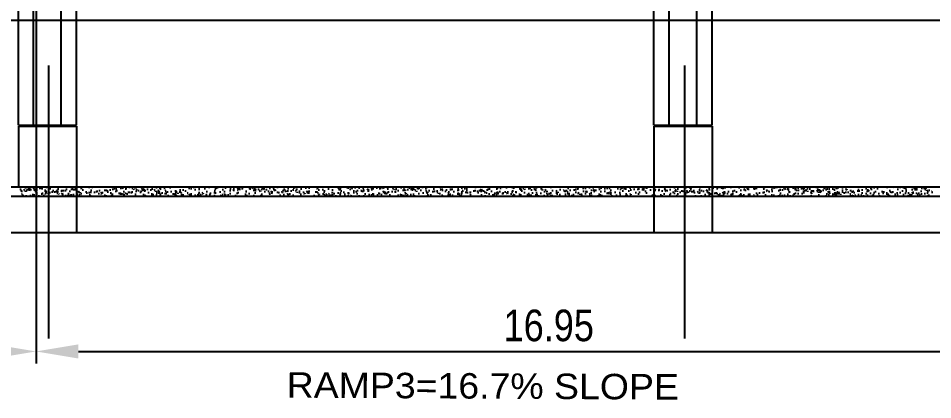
# Model space of a CAD drawing. Header units: millimetres. Extents: x 2148 to 2681, y 758 to 986.
# Drawn here: x 2239.47 to 2247.01, y 850.9 to 854.05 of the extents above; entities that cross this region are included whole.
import ezdxf

# ---------------------------------------------------------------- set-up
doc = ezdxf.new("R2010")
doc.units = ezdxf.units.MM
doc.linetypes.add('CENTER2', pattern=[28.575, 19.05, -3.175, 3.175, -3.175])
for name, color, linetype in [('4CO', 4, 'Continuous'), ('D', 1, 'Continuous'), ('DR', 7, 'Continuous'), ('hacht', 8, 'Continuous'), ('S_GRID LINES', 252, 'Continuous')]:
    doc.layers.add(name, color=color, linetype=linetype)
doc.styles.add('ARIALNW', font='ARIALN.TTF')
doc.styles.add('MMTX$0$ESMX$0$X-OPTA1D', font='x-opta1d')
doc.dimstyles.new('DIM 200', dxfattribs={"dimtxt": 0.36, "dimasz": 0.35, "dimexe": 0.1, "dimexo": 0, "dimgap": 0.08, "dimtad": 1, "dimlfac": 2, "dimrnd": 0.005, "dimzin": 1, "dimdsep": 46, "dimtxsty": 'ARIALNW', "dimcen": 0.09, "dimclrd": 6, "dimclre": 6, "dimclrt": 13, "dimadec": 0, "dimazin": 0, "dimtfac": 1, "dimtofl": 0, "dimtmove": 2, "dimatfit": 3, "dimfxl": 1, "dimtolj": 1, "dimtzin": 0, "dimarcsym": 0})
pattern_1 = [(50, (330.499465, -680.852695), (0.0910923345, -0.0079695428), [0.009525, -0.104775]), (355, (330.499465, -680.852695), (-0.017621413, 0.0955283214), [0.00762, -0.08382]), (100.451, (330.50706, -680.85336), (0.0734712508, 0.087558344), [0.008095, -0.089045]), (46.1842, (330.49946, -680.8273), (0.1355395204, -0.021021164), [0.0142875, -0.1571625]), (96.6356, (330.51076, -680.82905), (0.118702117, 0.123712778), [0.0121425, -0.1335675]), (351.184, (330.49946, -680.8273), (0.118702303, 0.123712559), [0.01143, -0.12573]), (21, (330.512165, -680.833645), (0.07580744, -0.0511327593), [0.009525, -0.104775]), (326, (330.512165, -680.833645), (0.030901014, 0.092093983), [0.00762, -0.08382]), (71.4514, (330.51848, -680.83791), (0.1067082454, 0.040961429), [0.008095, -0.089045]), (37.5, (330.499465, -680.852695), (0.00154430163, 0.04227751944), [0, -0.082804, 0, -0.08509, 0, -0.0841375]), (7.5, (330.499465, -680.852695), (0.03340983126, 0.0500902874), [0, -0.048514, 0, -0.080899, 0, -0.0320675]), (327.5, (330.471144, -680.852695), (0.0677952976, -0.002864372), [0, -0.03175, 0, -0.09906, 0, -0.131445]), (317.5, (330.458444, -680.852695), (0.0740645907, 0.0127132455), [0, -0.041275, 0, -0.065786, 0, -0.093345])]

# ---------------------------------------------------------------- blocks, each defined once
blk = doc.blocks.new('*D2277')
at = {"layer": 'D', "color": 6, "lineweight": -2, "transparency": 16777216}
for p, q in [((2236.2605, 856.1568), (2236.2605, 851.2009)), ((2239.6152, 855.9222), (2239.6152, 851.2009)), ((2236.6105, 851.3009), (2239.2652, 851.3009))]:
    blk.add_line(p, q, dxfattribs=at)
at = {"layer": 'D', "color": 6, "transparency": 16777216}
for points in [[(2236.6105, 851.3593), (2236.6105, 851.2426), (2236.2605, 851.3009)], [(2239.2652, 851.3593), (2239.2652, 851.2426), (2239.6152, 851.3009)]]:
    blk.add_solid(points, dxfattribs=at)
at = {"layer": 'Defpoints', "color": 0, "transparency": 16777216}
for p in [(2236.2605, 856.1568, 0), (2239.6152, 855.9222, 0), (2239.6152, 851.3009)]:
    blk.add_point(p, dxfattribs=at)
at = {"layer": 'D', "color": 13, "transparency": 16777216, "insert": (2237.9378, 851.5137), "char_height": 0.26, "attachment_point": 5, "style": 'ARIALNW'}
blk.add_mtext('\\A1;6.71', dxfattribs=at)
blk = doc.blocks.new('*D2280')
at = {"layer": 'D', "color": 6, "lineweight": -2, "transparency": 16777216}
for p, q in [((2239.6152, 855.9222), (2239.6152, 851.2009)), ((2248.0776, 854.0326), (2248.0776, 851.2009)), ((2239.9652, 851.3009), (2247.7276, 851.3009))]:
    blk.add_line(p, q, dxfattribs=at)
at = {"layer": 'D', "color": 6, "transparency": 16777216}
for points in [[(2239.9652, 851.3593), (2239.9652, 851.2426), (2239.6152, 851.3009)], [(2247.7276, 851.3593), (2247.7276, 851.2426), (2248.0776, 851.3009)]]:
    blk.add_solid(points, dxfattribs=at)
at = {"layer": 'Defpoints', "color": 0, "transparency": 16777216}
for p in [(2239.6152, 855.9222), (2248.0776, 854.0326), (2248.0776, 851.3009)]:
    blk.add_point(p, dxfattribs=at)
at = {"layer": 'D', "color": 13, "transparency": 16777216, "insert": (2243.8464, 851.5137), "char_height": 0.26, "attachment_point": 5, "style": 'ARIALNW'}
blk.add_mtext('\\A1;16.95', dxfattribs=at)

msp = doc.modelspace()

# ---------------------------------------------------------------- hatches: boundary and pattern name
at = {"layer": 'D'}
h = msp.add_hatch(dxfattribs=at)
h.set_pattern_fill('AR-CONC', color=256, scale=0.0005, style=0)
h.set_pattern_definition(pattern_1)
h.paths.add_polyline_path([(2240.8242946, 852.6570589), (2239.4693727, 852.6570589), (2239.4693727, 852.5820589), (2240.8242946, 852.5820589)])
h = msp.add_hatch(dxfattribs=at)
h.set_pattern_fill('AR-CONC', color=256, scale=0.0005, style=0)
h.set_pattern_definition(pattern_1)
h.paths.add_polyline_path([(2242.1118232, 852.6570589), (2240.8242946, 852.6570589), (2240.8242946, 852.5820589), (2242.1118232, 852.5820589)])
h = msp.add_hatch(dxfattribs=at)
h.set_pattern_fill('AR-CONC', color=256, scale=0.0005, style=0)
h.set_pattern_definition(pattern_1)
h.paths.add_polyline_path([(2243.2439143, 852.6570589), (2242.1118232, 852.6570589), (2242.1118232, 852.5820589), (2243.2439143, 852.5820589)])
h = msp.add_hatch(dxfattribs=at)
h.set_pattern_fill('AR-CONC', color=256, scale=0.0005, style=0)
h.set_pattern_definition(pattern_1)
h.paths.add_polyline_path([(2244.5920112, 852.6570589), (2243.2370892, 852.6570589), (2243.2370892, 852.5820589), (2244.5920112, 852.5820589)])
h = msp.add_hatch(dxfattribs=at)
h.set_pattern_fill('AR-CONC', color=256, scale=0.0005, style=0)
h.set_pattern_definition(pattern_1)
h.paths.add_polyline_path([(2245.8795398, 852.6570589), (2244.5920112, 852.6570589), (2244.5920112, 852.5820589), (2245.8795398, 852.5820589)])
h = msp.add_hatch(dxfattribs=at)
h.set_pattern_fill('AR-CONC', color=256, scale=0.0005, style=0)
h.set_pattern_definition(pattern_1)
h.paths.add_polyline_path([(2247.0116309, 852.6570589), (2245.8795398, 852.6570589), (2245.8795398, 852.5820589), (2247.0116309, 852.5820589)])

# ---------------------------------------------------------------- linework, layer by layer
at = {"ltscale": 0.05}
for p, q in [((2239.4693727, 853.1665704, 0), (2239.9496866, 853.1665704, 0)), ((2239.4693727, 853.1665704, -0.0000001), (2239.9496866, 853.1665704, -0.0000001)), ((2239.5947672, 853.1665704, 0), (2239.8236667, 853.1665704, 0)), ((2244.7143072, 853.1665704, 0), (2245.1946212, 853.1665704, 0)), ((2244.7143072, 853.1665704, -0.0000002), (2245.1946212, 853.1665704, -0.0000001)), ((2244.8397018, 853.1665704, 0), (2245.0686013, 853.1665704, 0))]:
    msp.add_line(p, q, dxfattribs=at)
at = {"layer": '4CO', "ltscale": 0.5}
for p, q in [((2239.4693727, 853.1570589, 0), (2239.4693727, 852.6570589, 0)), ((2239.9496866, 853.1570589, 0), (2239.9496866, 852.6570589, 0)), ((2244.7143072, 853.1570589, 0), (2244.7143072, 852.6570589, 0)), ((2245.1946212, 853.1570589, 0), (2245.1946212, 852.6570589, 0))]:
    msp.add_line(p, q, dxfattribs=at)
at = {"layer": '4CO'}
msp.add_line((2227.2125681, 852.2820589, 0), (2267.1456486, 852.2820589, 0), dxfattribs=at)
at = {"layer": 'D', "color": 8, "ltscale": 0.5}
for p, q in [((2239.4693727, 853.1665704, -0.0000001), (2239.4693727, 859.6570589, -0.0000001)), ((2239.9496866, 853.1665704, 0), (2239.9496866, 859.6570589, 0)), ((2244.7143072, 853.1665704, -0.0000001), (2244.7143072, 859.5820589, -0.0000001)), ((2245.1946212, 853.1665704, 0), (2245.1946212, 859.5820589, 0))]:
    msp.add_line(p, q, dxfattribs=at)
at = {"layer": 'D', "color": 3, "ltscale": 0.5}
for p, q in [((2239.5947672, 853.1665704, 0), (2239.5947672, 859.6570589, 0)), ((2239.8236667, 853.1665704, 0), (2239.8236667, 859.6570589, 0)), ((2244.8397018, 853.1665704, 0), (2244.8397018, 859.5820589, 0)), ((2245.0686013, 853.1665704, 0), (2245.0686013, 859.5820589, 0))]:
    msp.add_line(p, q, dxfattribs=at)
at = {"layer": 'D', "ltscale": 0.5}
for p, q in [((2239.4690613, 853.1665704, 0), (2239.9493727, 853.1665704, 0)), ((2239.4693727, 853.1665704, 0), (2239.949684, 853.1665704, 0)), ((2244.7139958, 853.1665704, 0), (2245.1943072, 853.1665704, 0)), ((2244.7143072, 853.1665704, 0), (2245.1946186, 853.1665704, 0))]:
    msp.add_line(p, q, dxfattribs=at)
at = {"layer": 'D', "color": 3, "ltscale": 0.5, "elevation": 0}
for points in [[(2239.4811264, 853.1665704), (2239.9381927, 853.1665704), (2239.9381927, 853.1546654), (2239.4811264, 853.1546654)], [(2244.7260609, 853.1665704), (2245.1831272, 853.1665704), (2245.1831272, 853.1546654), (2244.7260609, 853.1546654)]]:
    msp.add_lwpolyline(points, close=True, dxfattribs=at)
at = {"layer": 'DR', "ltscale": 0.5}
for p, q in [((2239.9496866, 853.1570589, 0), (2239.9496866, 852.2820589, 0)), ((2244.7129962, 853.1570589, 0), (2244.7129962, 852.2820589, 0)), ((2245.1946212, 853.1570589, 0), (2245.1946212, 852.2820589, 0)), ((2227.2125681, 852.6570589, 0), (2262.4508104, 852.6570589, 0)), ((2227.2125681, 852.5820589, 0), (2262.4508104, 852.5820589, 0))]:
    msp.add_line(p, q, dxfattribs=at)
at = {"layer": 'hacht', "color": 8, "ltscale": 0.5}
msp.add_line((2227.2125681, 854.0326323, 0), (2249.4640385, 854.0326323, 0), dxfattribs=at)
at = {"layer": 'S_GRID LINES', "linetype": 'CENTER2', "ltscale": 0.2}
for p, q in [((2239.7184396, 865.0892496, 0), (2239.7184396, 851.406865, 0)), ((2244.9673544, 865.088778, 0), (2244.9673544, 851.406865, 0))]:
    msp.add_line(p, q, dxfattribs=at)

# ---------------------------------------------------------------- texts
at = {"color": 2, "style": 'MMTX$0$ESMX$0$X-OPTA1D', "width": 1.1}
msp.add_text('RAMP3=16.7%%% SLOPE', height=0.21, rotation=359.71582702, dxfattribs=at).set_placement((2241.6831184, 850.9195624, 0))

# ---------------------------------------------------------------- dimensions: what is measured, and where the dimension line sits
at = {"layer": 'D', "color": 2}
dim = msp.add_linear_dim(base=(2239.6151654, 851.300925, 0), p1=(2236.2604957, 856.1568153, 0), p2=(2239.6151654, 855.9222339, 0), dimstyle='DIM 200', override={"dimtxt": 0.26, "dimfxl": 0.03}, dxfattribs=at)
dim.commit()
dim.dimension.update_dxf_attribs({"geometry": '*D2277', "text_midpoint": (2237.9378306, 851.513674, 0)})
dim = msp.add_linear_dim(base=(2248.0775967, 851.300925, 0), p1=(2239.6151654, 855.9222339, 0), p2=(2248.0775967, 854.0326323, 0), text='16.95', dimstyle='DIM 200', override={"dimtxt": 0.26, "dimfxl": 0.03}, dxfattribs=at)
dim.commit()
dim.dimension.update_dxf_attribs({"geometry": '*D2280', "text_midpoint": (2243.8463811, 851.513674, 0)})

doc.saveas('drawing.dxf')
